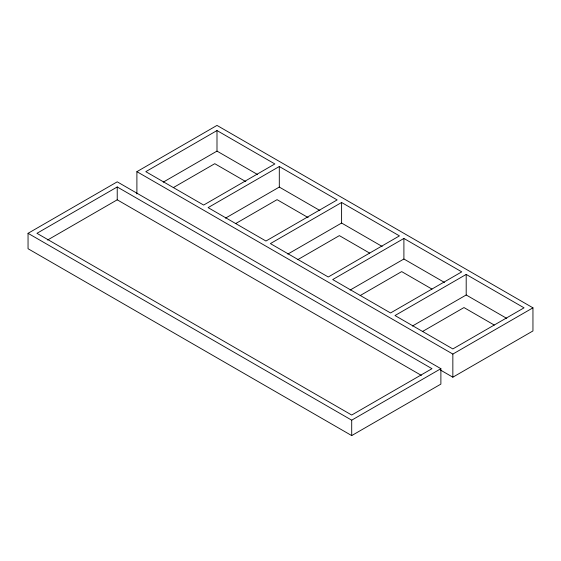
<?xml version="1.0" encoding="UTF-8"?>
<svg xmlns="http://www.w3.org/2000/svg" width="561" height="561" viewBox="0 0 561 561"><rect width="100%" height="100%" fill="white"/><g stroke="black" fill="none" stroke-linecap="round" stroke-linejoin="round"><path stroke-width="0.84" d="M28.05 233.313L117.228 181.827L440.883 368.689L440.883 384.103L351.705 435.588L28.05 248.726L28.05 233.313L351.705 420.175L440.883 368.689M136.898 193.924L136.898 171.659L216.995 125.412L532.95 307.828L532.95 330.948L452.846 377.195L440.729 370.197M117.228 186.967L36.949 233.313L351.705 415.035L431.984 368.689L117.228 186.967L117.228 199.814L421.367 375.4M216.995 130.552L145.797 171.659L203.65 205.06L274.848 163.952L216.995 130.552L216.995 151.105L163.216 182.15M47.552 240.038L117.228 199.814M173.286 187.64L214.772 163.693L245.83 181.624M279.301 166.519L208.096 207.626L265.949 241.027L337.147 199.919L279.301 166.519L279.301 187.072L225.515 218.124M235.592 223.615L277.071 199.66L308.129 217.591M341.6 202.486L270.395 243.593L328.248 276.994L399.446 235.886L341.6 202.486L341.6 223.04L287.821 254.091M297.891 259.582L339.37 235.627L369.671 253.123M403.899 238.453L332.701 279.56L390.547 312.961L461.752 271.854L403.899 238.453L403.899 259.007L350.12 290.058M360.19 295.549L401.676 271.601L431.97 289.09M466.198 274.427L395 315.534L452.846 348.935L524.051 307.828L466.198 274.427L466.198 294.981L412.419 326.025M422.489 331.516L463.975 307.568L494.269 325.057M136.898 171.659L452.846 354.068L532.95 307.828M216.995 151.105L257.569 174.527M279.301 187.072L319.868 210.494M341.6 223.04L382.167 246.461M403.899 259.007L444.466 282.435M466.198 294.981L506.772 318.403M452.846 354.068L452.846 377.195M351.705 420.175L351.705 435.588"/></g></svg>
